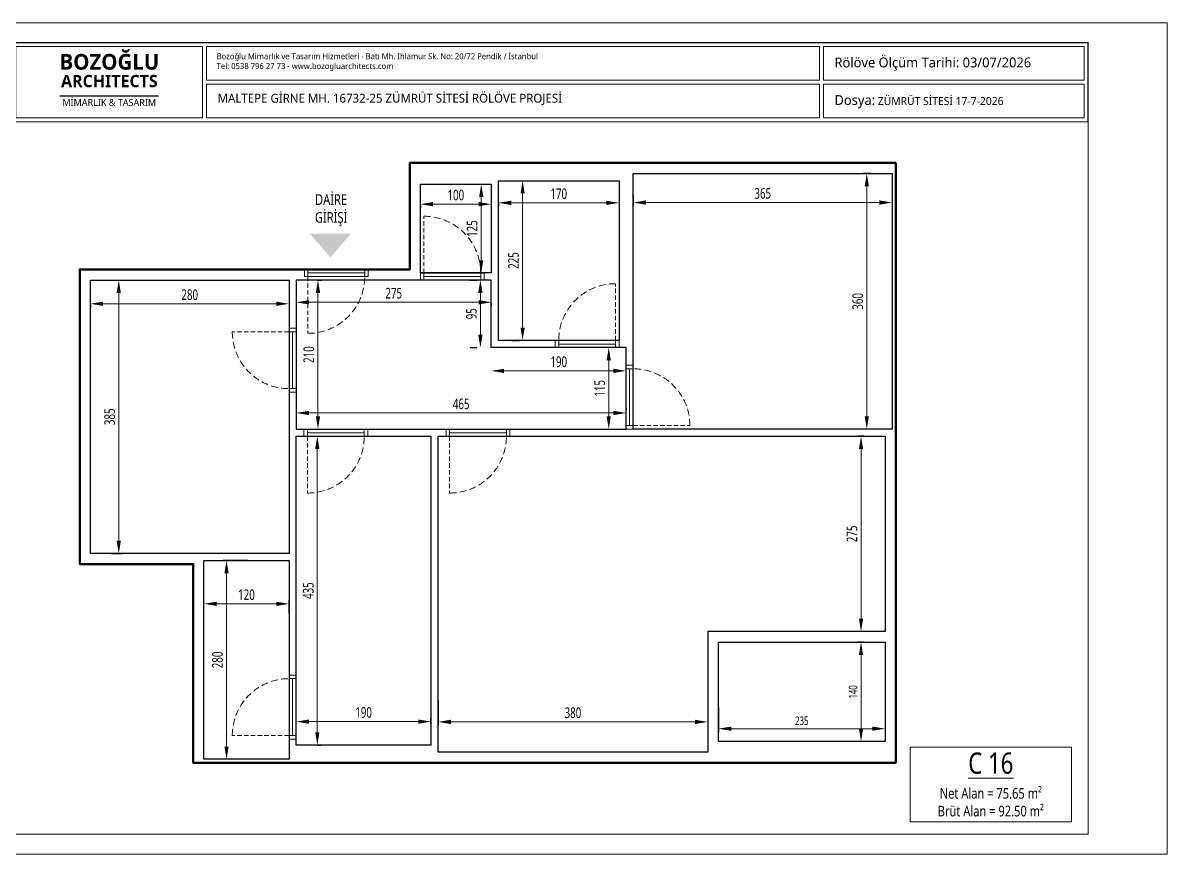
# Model space of a CAD drawing. Header units: metres. Extents: x 41905 to 73816, y -45641 to -42980.
# Drawn here: x 72204 to 73816, y -44151 to -42980 of the extents above; entities that cross this region are included whole.
import ezdxf

# ---------------------------------------------------------------- set-up
doc = ezdxf.new("R2010")
doc.units = ezdxf.units.M
doc.linetypes.add('HIDDEN2', pattern=[4.7625, 3.175, -1.5875])
for name, color, linetype, lineweight in [('A ALAN BRÜT', 5, 'Continuous', 30), ('A ANTET', 7, 'Continuous', 13), ('A BİNA KONTUR', 4, 'Continuous', 50), ('A DUVAR', 7, 'Continuous', 30), ('A KAPI', 11, 'Continuous', 13), ('A KAPI KESİK', 11, 'HIDDEN2', 13), ('A YAZI', 7, 'Continuous', 13)]:
    doc.layers.add(name, color=color, linetype=linetype, lineweight=lineweight)
for name, color, linetype, lineweight, true_color in [('A GİRİŞ OKU', 1, 'Continuous', 13, 0xff0000), ('A YAZDIRMA', 7, 'Continuous', 13, 0x848484), ('A ÖLÇÜ DIŞ', 1, 'Continuous', 13, 0xff0000)]:
    doc.layers.add(name, color=color, linetype=linetype, lineweight=lineweight, true_color=true_color)
doc.styles.add('HİB NORMAL', font='segoeui.ttf')
doc.styles.add('HİB Segoe Bold', font='segoeuib.ttf', dxfattribs={"width": 0.8})
doc.styles.add('HİB SEGOE Normal .7', font='segoeui.ttf', dxfattribs={"width": 0.7})
doc.styles.add('HİB Segoe Semilight .7', font='segoeuisl.ttf', dxfattribs={"width": 0.7})
doc.dimstyles.new('HİB New', dxfattribs={"dimtxt": 12, "dimasz": 18, "dimexe": 5, "dimexo": 30, "dimgap": 5, "dimtad": 1, "dimdec": 0, "dimzin": 0, "dimdsep": 46, "dimtxsty": 'HİB Segoe Semilight .7', "dimcen": 0.09, "dimclrd": 256, "dimclre": 256, "dimclrt": 256, "dimadec": 0, "dimazin": 0, "dimtfac": 1, "dimtdec": 4, "dimtix": 1, "dimtofl": 0, "dimtmove": 0, "dimatfit": 3, "dimfxl": 30, "dimfxlon": 1, "dimtvp": 1, "dimtolj": 1, "dimtzin": 0, "dimlwd": -1, "dimlwe": -3, "dimarcsym": 0})

# ---------------------------------------------------------------- blocks, each defined once
blk = doc.blocks.new('*D18243')
at = {"layer": 'A ÖLÇÜ DIŞ', "lineweight": -3, "ltscale": 0.5}
for p, q in [((72764.1, -43237.2), (72764.1, -43240.3)), ((72864.1, -43237.2), (72864.1, -43240.3))]:
    blk.add_line(p, q, dxfattribs=at)
at = {"layer": 'A ÖLÇÜ DIŞ', "ltscale": 0.5}
blk.add_line((72782.1, -43235.3), (72846.1, -43235.3), dxfattribs=at)
at = {"layer": 'A ÖLÇÜ DIŞ'}
for points in [[(72782.1, -43232.3), (72782.1, -43238.3), (72764.1, -43235.3)], [(72846.1, -43238.3), (72846.1, -43232.3), (72864.1, -43235.3)]]:
    blk.add_solid(points, dxfattribs=at)
at = {"layer": 'Defpoints', "color": 0}
for p in [(72764.1, -43207.2), (72864.1, -43207.2), (72864.1, -43235.3)]:
    blk.add_point(p, dxfattribs=at)
at = {"layer": 'A ÖLÇÜ DIŞ', "ltscale": 0.5, "insert": (72814.1, -43222.5), "char_height": 15, "attachment_point": 5, "style": 'HİB SEGOE Normal .7'}
blk.add_mtext('\\A1;100', dxfattribs=at)
blk = doc.blocks.new('*D18244')
at = {"layer": 'A ÖLÇÜ DIŞ', "lineweight": -3, "ltscale": 0.5}
for p, q in [((72874.1, -43232.2), (72874.1, -43238.4)), ((73044.1, -43232.2), (73044.1, -43238.4))]:
    blk.add_line(p, q, dxfattribs=at)
at = {"layer": 'A ÖLÇÜ DIŞ', "ltscale": 0.5}
blk.add_line((72892.1, -43233.4), (73026.1, -43233.4), dxfattribs=at)
at = {"layer": 'A ÖLÇÜ DIŞ'}
for points in [[(72892.1, -43230.4), (72892.1, -43236.4), (72874.1, -43233.4)], [(73026.1, -43236.4), (73026.1, -43230.4), (73044.1, -43233.4)]]:
    blk.add_solid(points, dxfattribs=at)
at = {"layer": 'Defpoints', "color": 0}
for p in [(72874.1, -43202.2), (73044.1, -43202.2), (73044.1, -43233.4)]:
    blk.add_point(p, dxfattribs=at)
at = {"layer": 'A ÖLÇÜ DIŞ', "ltscale": 0.5, "insert": (72959.1, -43220.6), "char_height": 15, "attachment_point": 5, "style": 'HİB SEGOE Normal .7'}
blk.add_mtext('\\A1;170', dxfattribs=at)
blk = doc.blocks.new('*D18245')
at = {"layer": 'A ÖLÇÜ DIŞ', "lineweight": -3, "ltscale": 0.5}
for p, q in [((73064.1, -43222.2), (73064.1, -43238)), ((73429.1, -43222.2), (73429.1, -43238))]:
    blk.add_line(p, q, dxfattribs=at)
at = {"layer": 'A ÖLÇÜ DIŞ', "ltscale": 0.5}
blk.add_line((73082.1, -43233), (73411.1, -43233), dxfattribs=at)
at = {"layer": 'A ÖLÇÜ DIŞ'}
for points in [[(73082.1, -43230), (73082.1, -43236), (73064.1, -43233)], [(73411.1, -43236), (73411.1, -43230), (73429.1, -43233)]]:
    blk.add_solid(points, dxfattribs=at)
at = {"layer": 'Defpoints', "color": 0}
for p in [(73064.1, -43192.2), (73429.1, -43192.2), (73429.1, -43233)]:
    blk.add_point(p, dxfattribs=at)
at = {"layer": 'A ÖLÇÜ DIŞ', "ltscale": 0.5, "insert": (73246.6, -43220.2), "char_height": 15, "attachment_point": 5, "style": 'HİB SEGOE Normal .7'}
blk.add_mtext('\\A1;365', dxfattribs=at)
blk = doc.blocks.new('*D18246')
at = {"layer": 'A ÖLÇÜ DIŞ', "lineweight": -3, "ltscale": 0.5}
for p, q in [((73399.1, -43192.2), (73388.2, -43192.2)), ((73399.1, -43552.2), (73388.2, -43552.2))]:
    blk.add_line(p, q, dxfattribs=at)
at = {"layer": 'A ÖLÇÜ DIŞ', "ltscale": 0.5}
blk.add_line((73393.2, -43210.2), (73393.2, -43534.2), dxfattribs=at)
at = {"layer": 'A ÖLÇÜ DIŞ'}
for points in [[(73396.2, -43210.2), (73390.2, -43210.2), (73393.2, -43192.2)], [(73390.2, -43534.2), (73396.2, -43534.2), (73393.2, -43552.2)]]:
    blk.add_solid(points, dxfattribs=at)
at = {"layer": 'Defpoints', "color": 0}
for p in [(73429.1, -43192.2), (73393.2, -43552.2), (73429.1, -43552.2)]:
    blk.add_point(p, dxfattribs=at)
at = {"layer": 'A ÖLÇÜ DIŞ', "ltscale": 0.5, "insert": (73380.5, -43372.2), "char_height": 15, "attachment_point": 5, "rotation": 90, "style": 'HİB SEGOE Normal .7'}
blk.add_mtext('\\A1;360', dxfattribs=at)
blk = doc.blocks.new('*D18247')
at = {"layer": 'A ÖLÇÜ DIŞ', "lineweight": -3, "ltscale": 0.5}
for p, q in [((73389.1, -43562.2), (73380.1, -43562.2)), ((73389.1, -43837.2), (73380.1, -43837.2))]:
    blk.add_line(p, q, dxfattribs=at)
at = {"layer": 'A ÖLÇÜ DIŞ', "ltscale": 0.5}
blk.add_line((73385.1, -43580.2), (73385.1, -43819.2), dxfattribs=at)
at = {"layer": 'A ÖLÇÜ DIŞ'}
for points in [[(73388.1, -43580.2), (73382.1, -43580.2), (73385.1, -43562.2)], [(73382.1, -43819.2), (73388.1, -43819.2), (73385.1, -43837.2)]]:
    blk.add_solid(points, dxfattribs=at)
at = {"layer": 'Defpoints', "color": 0}
for p in [(73419.1, -43562.2), (73385.1, -43837.2), (73419.1, -43837.2)]:
    blk.add_point(p, dxfattribs=at)
at = {"layer": 'A ÖLÇÜ DIŞ', "ltscale": 0.5, "insert": (73372.4, -43699.7), "char_height": 15, "attachment_point": 5, "rotation": 90, "style": 'HİB SEGOE Normal .7'}
blk.add_mtext('\\A1;275', dxfattribs=at)
blk = doc.blocks.new('*D18248')
at = {"layer": 'A ÖLÇÜ DIŞ', "lineweight": -3, "ltscale": 0.5}
for p, q in [((73024.1, -43437.2), (73024.6, -43437.2)), ((73024.1, -43552.2), (73024.6, -43552.2))]:
    blk.add_line(p, q, dxfattribs=at)
at = {"layer": 'A ÖLÇÜ DIŞ', "ltscale": 0.5}
blk.add_line((73029.6, -43455.2), (73029.6, -43534.2), dxfattribs=at)
at = {"layer": 'A ÖLÇÜ DIŞ'}
for points in [[(73032.6, -43455.2), (73026.6, -43455.2), (73029.6, -43437.2)], [(73026.6, -43534.2), (73032.6, -43534.2), (73029.6, -43552.2)]]:
    blk.add_solid(points, dxfattribs=at)
at = {"layer": 'Defpoints', "color": 0}
for p in [(73054.1, -43437.2), (73029.6, -43552.2), (73054.1, -43552.2)]:
    blk.add_point(p, dxfattribs=at)
at = {"layer": 'A ÖLÇÜ DIŞ', "ltscale": 0.5, "insert": (73016.8, -43494.7), "char_height": 15, "attachment_point": 5, "rotation": 90, "style": 'HİB SEGOE Normal .7'}
blk.add_mtext('\\A1;115', dxfattribs=at)
blk = doc.blocks.new('*D18249')
at = {"layer": 'A ÖLÇÜ DIŞ', "ltscale": 0.5}
blk.add_line((72882.1, -43470.1), (73036.1, -43470.1), dxfattribs=at)
at = {"layer": 'A ÖLÇÜ DIŞ', "lineweight": -3, "ltscale": 0.5}
for p, q in [((72864.1, -43475.4), (72864.1, -43475.1)), ((73054.1, -43475.4), (73054.1, -43475.1))]:
    blk.add_line(p, q, dxfattribs=at)
at = {"layer": 'A ÖLÇÜ DIŞ'}
for points in [[(72882.1, -43467.1), (72882.1, -43473.1), (72864.1, -43470.1)], [(73036.1, -43473.1), (73036.1, -43467.1), (73054.1, -43470.1)]]:
    blk.add_solid(points, dxfattribs=at)
at = {"layer": 'Defpoints', "color": 0}
for p in [(72864.1, -43445.4), (73054.1, -43445.4), (73054.1, -43470.1)]:
    blk.add_point(p, dxfattribs=at)
at = {"layer": 'A ÖLÇÜ DIŞ', "ltscale": 0.5, "insert": (72959.1, -43457.3), "char_height": 15, "attachment_point": 5, "style": 'HİB SEGOE Normal .7'}
blk.add_mtext('\\A1;190', dxfattribs=at)
blk = doc.blocks.new('*D18250')
at = {"layer": 'A ÖLÇÜ DIŞ', "lineweight": -3, "ltscale": 0.5}
for p, q in [((72892.9, -43202.2), (72903.2, -43202.2)), ((72892.9, -43427.2), (72903.2, -43427.2))]:
    blk.add_line(p, q, dxfattribs=at)
at = {"layer": 'A ÖLÇÜ DIŞ', "ltscale": 0.5}
blk.add_line((72908.2, -43409.2), (72908.2, -43220.2), dxfattribs=at)
at = {"layer": 'A ÖLÇÜ DIŞ'}
for points in [[(72911.2, -43220.2), (72905.2, -43220.2), (72908.2, -43202.2)], [(72905.2, -43409.2), (72911.2, -43409.2), (72908.2, -43427.2)]]:
    blk.add_solid(points, dxfattribs=at)
at = {"layer": 'Defpoints', "color": 0}
for p in [(72908.2, -43202.2), (72922.9, -43202.2), (72922.9, -43427.2)]:
    blk.add_point(p, dxfattribs=at)
at = {"layer": 'A ÖLÇÜ DIŞ', "ltscale": 0.5, "insert": (72895.4, -43314.7), "char_height": 15, "attachment_point": 5, "rotation": 90, "style": 'HİB SEGOE Normal .7'}
blk.add_mtext('\\A1;225', dxfattribs=at)
blk = doc.blocks.new('*D18251')
at = {"layer": 'A ÖLÇÜ DIŞ', "lineweight": -3, "ltscale": 0.5}
for p, q in [((72834.1, -43207.2), (72844.9, -43207.2)), ((72834.1, -43332.2), (72844.9, -43332.2))]:
    blk.add_line(p, q, dxfattribs=at)
at = {"layer": 'A ÖLÇÜ DIŞ', "ltscale": 0.5}
blk.add_line((72849.9, -43314.2), (72849.9, -43225.2), dxfattribs=at)
at = {"layer": 'A ÖLÇÜ DIŞ'}
for points in [[(72852.9, -43225.2), (72846.9, -43225.2), (72849.9, -43207.2)], [(72846.9, -43314.2), (72852.9, -43314.2), (72849.9, -43332.2)]]:
    blk.add_solid(points, dxfattribs=at)
at = {"layer": 'Defpoints', "color": 0}
for p in [(72849.9, -43207.2), (72864.1, -43207.2), (72864.1, -43332.2)]:
    blk.add_point(p, dxfattribs=at)
at = {"layer": 'A ÖLÇÜ DIŞ', "ltscale": 0.5, "insert": (72837.1, -43269.7), "char_height": 15, "attachment_point": 5, "rotation": 90, "style": 'HİB SEGOE Normal .7'}
blk.add_mtext('\\A1;125', dxfattribs=at)
blk = doc.blocks.new('*D18252')
at = {"layer": 'A ÖLÇÜ DIŞ', "lineweight": -3, "ltscale": 0.5}
for p, q in [((72834.1, -43342.2), (72843.7, -43342.2)), ((72834.1, -43437.2), (72843.7, -43437.2))]:
    blk.add_line(p, q, dxfattribs=at)
at = {"layer": 'A ÖLÇÜ DIŞ', "ltscale": 0.5}
blk.add_line((72848.7, -43360.2), (72848.7, -43419.2), dxfattribs=at)
at = {"layer": 'A ÖLÇÜ DIŞ'}
for points in [[(72851.7, -43360.2), (72845.7, -43360.2), (72848.7, -43342.2)], [(72845.7, -43419.2), (72851.7, -43419.2), (72848.7, -43437.2)]]:
    blk.add_solid(points, dxfattribs=at)
at = {"layer": 'Defpoints', "color": 0}
for p in [(72864.1, -43342.2), (72848.7, -43437.2), (72864.1, -43437.2)]:
    blk.add_point(p, dxfattribs=at)
at = {"layer": 'A ÖLÇÜ DIŞ', "ltscale": 0.5, "insert": (72836, -43389.7), "char_height": 15, "attachment_point": 5, "rotation": 90, "style": 'HİB SEGOE Normal .7'}
blk.add_mtext('\\A1;95', dxfattribs=at)
blk = doc.blocks.new('*D18253')
at = {"layer": 'A ÖLÇÜ DIŞ', "ltscale": 0.5}
blk.add_line((72846.1, -43373.5), (72607.1, -43373.5), dxfattribs=at)
at = {"layer": 'A ÖLÇÜ DIŞ', "lineweight": -3, "ltscale": 0.5}
for p, q in [((72589.1, -43375.4), (72589.1, -43378.5)), ((72864.1, -43375.4), (72864.1, -43378.5))]:
    blk.add_line(p, q, dxfattribs=at)
at = {"layer": 'A ÖLÇÜ DIŞ'}
for points in [[(72607.1, -43370.5), (72607.1, -43376.5), (72589.1, -43373.5)], [(72846.1, -43376.5), (72846.1, -43370.5), (72864.1, -43373.5)]]:
    blk.add_solid(points, dxfattribs=at)
at = {"layer": 'Defpoints', "color": 0}
for p in [(72589.1, -43345.4), (72864.1, -43345.4), (72589.1, -43373.5)]:
    blk.add_point(p, dxfattribs=at)
at = {"layer": 'A ÖLÇÜ DIŞ', "ltscale": 0.5, "insert": (72726.6, -43360.8), "char_height": 15, "attachment_point": 5, "style": 'HİB SEGOE Normal .7'}
blk.add_mtext('\\A1;275', dxfattribs=at)
blk = doc.blocks.new('*D18254')
at = {"layer": 'A ÖLÇÜ DIŞ', "lineweight": -3, "ltscale": 0.5}
for p, q in [((72619.1, -43342.2), (72624.8, -43342.2)), ((72619.1, -43552.2), (72624.8, -43552.2))]:
    blk.add_line(p, q, dxfattribs=at)
at = {"layer": 'A ÖLÇÜ DIŞ', "ltscale": 0.5}
blk.add_line((72619.8, -43360.2), (72619.8, -43534.2), dxfattribs=at)
at = {"layer": 'A ÖLÇÜ DIŞ'}
for points in [[(72622.8, -43360.2), (72616.8, -43360.2), (72619.8, -43342.2)], [(72616.8, -43534.2), (72622.8, -43534.2), (72619.8, -43552.2)]]:
    blk.add_solid(points, dxfattribs=at)
at = {"layer": 'Defpoints', "color": 0}
for p in [(72589.1, -43342.2), (72589.1, -43552.2), (72619.8, -43552.2)]:
    blk.add_point(p, dxfattribs=at)
at = {"layer": 'A ÖLÇÜ DIŞ', "ltscale": 0.5, "insert": (72607, -43447.2), "char_height": 15, "attachment_point": 5, "rotation": 90, "style": 'HİB SEGOE Normal .7'}
blk.add_mtext('\\A1;210', dxfattribs=at)
blk = doc.blocks.new('*D18255')
at = {"layer": 'A ÖLÇÜ DIŞ', "lineweight": -3, "ltscale": 0.5}
for p, q in [((72589.1, -43522.2), (72589.1, -43524.4)), ((73054.1, -43522.2), (73054.1, -43524.4))]:
    blk.add_line(p, q, dxfattribs=at)
at = {"layer": 'A ÖLÇÜ DIŞ', "ltscale": 0.5}
blk.add_line((72607.1, -43529.4), (73036.1, -43529.4), dxfattribs=at)
at = {"layer": 'A ÖLÇÜ DIŞ'}
for points in [[(72607.1, -43526.4), (72607.1, -43532.4), (72589.1, -43529.4)], [(73036.1, -43532.4), (73036.1, -43526.4), (73054.1, -43529.4)]]:
    blk.add_solid(points, dxfattribs=at)
at = {"layer": 'Defpoints', "color": 0}
for p in [(73054.1, -43529.4), (72589.1, -43552.2), (73054.1, -43552.2)]:
    blk.add_point(p, dxfattribs=at)
at = {"layer": 'A ÖLÇÜ DIŞ', "ltscale": 0.5, "insert": (72821.6, -43516.7), "char_height": 15, "attachment_point": 5, "style": 'HİB SEGOE Normal .7'}
blk.add_mtext('\\A1;465', dxfattribs=at)
blk = doc.blocks.new('*D18256')
at = {"layer": 'A ÖLÇÜ DIŞ', "lineweight": -3, "ltscale": 0.5}
for p, q in [((72789.1, -43934.5), (72789.1, -43969.5)), ((73169.1, -43934.5), (73169.1, -43969.5))]:
    blk.add_line(p, q, dxfattribs=at)
at = {"layer": 'A ÖLÇÜ DIŞ', "ltscale": 0.5}
blk.add_line((72807.1, -43964.5), (73151.1, -43964.5), dxfattribs=at)
at = {"layer": 'A ÖLÇÜ DIŞ'}
for points in [[(72807.1, -43961.5), (72807.1, -43967.5), (72789.1, -43964.5)], [(73151.1, -43967.5), (73151.1, -43961.5), (73169.1, -43964.5)]]:
    blk.add_solid(points, dxfattribs=at)
at = {"layer": 'Defpoints', "color": 0}
for p in [(72789.1, -43552.6), (73169.1, -43827.6), (73169.1, -43964.5)]:
    blk.add_point(p, dxfattribs=at)
at = {"layer": 'A ÖLÇÜ DIŞ', "ltscale": 0.5, "insert": (72979.1, -43951.7), "char_height": 15, "attachment_point": 5, "style": 'HİB SEGOE Normal .7'}
blk.add_mtext('\\A1;380', dxfattribs=at)
blk = doc.blocks.new('*D18257')
at = {"layer": 'A ÖLÇÜ DIŞ', "lineweight": -3, "ltscale": 0.5}
for p, q in [((72589.1, -43967.2), (72589.1, -43959.1)), ((72779.1, -43967.2), (72779.1, -43959.1))]:
    blk.add_line(p, q, dxfattribs=at)
at = {"layer": 'A ÖLÇÜ DIŞ', "ltscale": 0.5}
blk.add_line((72607.1, -43964.1), (72761.1, -43964.1), dxfattribs=at)
at = {"layer": 'A ÖLÇÜ DIŞ'}
for points in [[(72607.1, -43961.1), (72607.1, -43967.1), (72589.1, -43964.1)], [(72761.1, -43967.1), (72761.1, -43961.1), (72779.1, -43964.1)]]:
    blk.add_solid(points, dxfattribs=at)
at = {"layer": 'Defpoints', "color": 0}
for p in [(72779.1, -43964.1), (72589.1, -43997.2), (72779.1, -43997.2)]:
    blk.add_point(p, dxfattribs=at)
at = {"layer": 'A ÖLÇÜ DIŞ', "ltscale": 0.5, "insert": (72684.1, -43951.3), "char_height": 15, "attachment_point": 5, "style": 'HİB SEGOE Normal .7'}
blk.add_mtext('\\A1;190', dxfattribs=at)
blk = doc.blocks.new('*D18258')
at = {"layer": 'A ÖLÇÜ DIŞ', "lineweight": -3, "ltscale": 0.5}
for p, q in [((72459.1, -43811.3), (72459.1, -43793.2)), ((72579.1, -43811.3), (72579.1, -43793.2))]:
    blk.add_line(p, q, dxfattribs=at)
at = {"layer": 'A ÖLÇÜ DIŞ', "ltscale": 0.5}
blk.add_line((72561.1, -43798.2), (72477.1, -43798.2), dxfattribs=at)
at = {"layer": 'A ÖLÇÜ DIŞ'}
for points in [[(72477.1, -43795.2), (72477.1, -43801.2), (72459.1, -43798.2)], [(72561.1, -43801.2), (72561.1, -43795.2), (72579.1, -43798.2)]]:
    blk.add_solid(points, dxfattribs=at)
at = {"layer": 'Defpoints', "color": 0}
for p in [(72459.1, -43798.2), (72459.1, -43841.3), (72579.1, -43841.3)]:
    blk.add_point(p, dxfattribs=at)
at = {"layer": 'A ÖLÇÜ DIŞ', "ltscale": 0.5, "insert": (72519.1, -43785.4), "char_height": 15, "attachment_point": 5, "style": 'HİB SEGOE Normal .7'}
blk.add_mtext('\\A1;120', dxfattribs=at)
blk = doc.blocks.new('*D18259')
at = {"layer": 'A ÖLÇÜ DIŞ', "lineweight": -3, "ltscale": 0.5}
for p, q in [((72521, -43737.2), (72486, -43737.2)), ((72521, -44017.2), (72486, -44017.2))]:
    blk.add_line(p, q, dxfattribs=at)
at = {"layer": 'A ÖLÇÜ DIŞ', "ltscale": 0.5}
blk.add_line((72491, -43999.2), (72491, -43755.2), dxfattribs=at)
at = {"layer": 'A ÖLÇÜ DIŞ'}
for points in [[(72494, -43755.2), (72488, -43755.2), (72491, -43737.2)], [(72488, -43999.2), (72494, -43999.2), (72491, -44017.2)]]:
    blk.add_solid(points, dxfattribs=at)
at = {"layer": 'Defpoints', "color": 0}
for p in [(72491, -43737.2), (72586.3, -43737.2), (72586.3, -44017.2)]:
    blk.add_point(p, dxfattribs=at)
at = {"layer": 'A ÖLÇÜ DIŞ', "ltscale": 0.5, "insert": (72478.3, -43877.2), "char_height": 15, "attachment_point": 5, "rotation": 90, "style": 'HİB SEGOE Normal .7'}
blk.add_mtext('\\A1;280', dxfattribs=at)
blk = doc.blocks.new('*D18260')
at = {"layer": 'A ÖLÇÜ DIŞ', "lineweight": -3, "ltscale": 0.5}
for p, q in [((72619.1, -43562.2), (72623.9, -43562.2)), ((72619.1, -43997.2), (72623.9, -43997.2))]:
    blk.add_line(p, q, dxfattribs=at)
at = {"layer": 'A ÖLÇÜ DIŞ', "ltscale": 0.5}
blk.add_line((72618.9, -43580.2), (72618.9, -43979.2), dxfattribs=at)
at = {"layer": 'A ÖLÇÜ DIŞ'}
for points in [[(72621.9, -43580.2), (72615.9, -43580.2), (72618.9, -43562.2)], [(72615.9, -43979.2), (72621.9, -43979.2), (72618.9, -43997.2)]]:
    blk.add_solid(points, dxfattribs=at)
at = {"layer": 'Defpoints', "color": 0}
for p in [(72589.1, -43562.2), (72589.1, -43997.2), (72618.9, -43997.2)]:
    blk.add_point(p, dxfattribs=at)
at = {"layer": 'A ÖLÇÜ DIŞ', "ltscale": 0.5, "insert": (72606.2, -43779.7), "char_height": 15, "attachment_point": 5, "rotation": 90, "style": 'HİB SEGOE Normal .7'}
blk.add_mtext('\\A1;435', dxfattribs=at)
blk = doc.blocks.new('*D18261')
at = {"layer": 'A ÖLÇÜ DIŞ', "lineweight": -3, "ltscale": 0.5}
for p, q in [((72329.1, -43342.2), (72344.1, -43342.2)), ((72329.1, -43727.2), (72344.1, -43727.2))]:
    blk.add_line(p, q, dxfattribs=at)
at = {"layer": 'A ÖLÇÜ DIŞ', "ltscale": 0.5}
blk.add_line((72339.1, -43360.2), (72339.1, -43709.2), dxfattribs=at)
at = {"layer": 'A ÖLÇÜ DIŞ'}
for points in [[(72342.1, -43360.2), (72336.1, -43360.2), (72339.1, -43342.2)], [(72336.1, -43709.2), (72342.1, -43709.2), (72339.1, -43727.2)]]:
    blk.add_solid(points, dxfattribs=at)
at = {"layer": 'Defpoints', "color": 0}
for p in [(72299.1, -43342.2), (72299.1, -43727.2), (72339.1, -43727.2)]:
    blk.add_point(p, dxfattribs=at)
at = {"layer": 'A ÖLÇÜ DIŞ', "ltscale": 0.5, "insert": (72326.3, -43534.7), "char_height": 15, "attachment_point": 5, "rotation": 90, "style": 'HİB SEGOE Normal .7'}
blk.add_mtext('\\A1;385', dxfattribs=at)
blk = doc.blocks.new('*D18262')
at = {"layer": 'A ÖLÇÜ DIŞ', "lineweight": -3, "ltscale": 0.5}
for p, q in [((72299.1, -43377.3), (72299.1, -43380.6)), ((72579.1, -43377.3), (72579.1, -43380.6))]:
    blk.add_line(p, q, dxfattribs=at)
at = {"layer": 'A ÖLÇÜ DIŞ', "ltscale": 0.5}
blk.add_line((72317.1, -43375.6), (72561.1, -43375.6), dxfattribs=at)
at = {"layer": 'A ÖLÇÜ DIŞ'}
for points in [[(72317.1, -43372.6), (72317.1, -43378.6), (72299.1, -43375.6)], [(72561.1, -43378.6), (72561.1, -43372.6), (72579.1, -43375.6)]]:
    blk.add_solid(points, dxfattribs=at)
at = {"layer": 'Defpoints', "color": 0}
for p in [(72299.1, -43347.3), (72579.1, -43347.3), (72579.1, -43375.6)]:
    blk.add_point(p, dxfattribs=at)
at = {"layer": 'A ÖLÇÜ DIŞ', "ltscale": 0.5, "insert": (72439.1, -43362.9), "char_height": 15, "attachment_point": 5, "style": 'HİB SEGOE Normal .7'}
blk.add_mtext('\\A1;280', dxfattribs=at)
blk = doc.blocks.new('KAPI 90X10')
at = {"layer": 'A KAPI', "color": 0}
for points in [[(5, 10), (0, 10), (0, 0), (5, 0)], [(85, 5), (85, 10), (5, 10), (5, 5)], [(90, 10), (85, 10), (85, 0), (90, 0)]]:
    blk.add_lwpolyline(points, close=True, dxfattribs=at)
at = {"layer": 'A KAPI KESİK', "color": 0, "ltscale": 2}
blk.add_line((85, 10), (85, 90), dxfattribs=at)
at = {"layer": 'A KAPI KESİK', "color": 0, "ltscale": 3}
blk.add_arc((85, 10), 80, 90, 180, dxfattribs=at)
at = {"layer": 'A YAZI', "color": 0, "style": 'HİB Segoe Semilight .7', "width": 0.7}
blk.add_attdef('KAPI_NO', (76.6, 23.8), '', height=12, rotation=90, dxfattribs=at)
blk = doc.blocks.new('safsafsaf')
at = {"layer": 'A ANTET', "linetype": 'ByBlock', "ltscale": 100}
blk.add_line((49168, -37858.9), (52997.3, -37858.9), dxfattribs=at)
at = {"layer": 'A ANTET', "linetype": 'ByBlock', "ltscale": 100, "const_width": 4.22}
blk.add_lwpolyline([(49168, -37858.9), (52997.3, -37858.9), (52997.3, -38140.5), (49168, -38140.5)], close=True, dxfattribs=at)
at = {"layer": 'A ANTET', "linetype": 'ByBlock', "ltscale": 100}
for points in [[(52997.3, -40674.5), (49168, -40674.5), (49168, -37858.9), (52997.3, -37858.9)], [(49182.1, -37873), (49846.6, -37873), (49846.6, -38126.4), (49182.1, -38126.4)], [(49860.6, -37873), (52042.3, -37873), (52042.3, -37992.7), (49860.6, -37992.7)], [(52056.4, -37992.7), (52983.2, -37992.7), (52983.2, -37873), (52056.4, -37873)], [(49860.6, -38006.7), (52042.3, -38006.7), (52042.3, -38126.4), (49860.6, -38126.4)], [(52056.4, -38126.4), (52983.2, -38126.4), (52983.2, -38006.7), (52056.4, -38006.7)]]:
    blk.add_lwpolyline(points, close=True, dxfattribs=at)
blk.add_lwpolyline([(49337.9, -38048.6, 3.72, 3.72, 0), (49690.6, -38048.6, 0, 0, 0)], format="xyseb", dxfattribs=at)
at = {"layer": 'A YAZDIRMA', "linetype": 'ByBlock', "ltscale": 100}
blk.add_lwpolyline([(53278.8, -40744.9), (53278.8, -37788.5), (49097.6, -37788.5), (49097.6, -40744.9)], close=True, dxfattribs=at)
at = {"layer": 'A ANTET', "linetype": 'ByBlock', "ltscale": 100, "attachment_point": 1, "line_spacing_factor": 0.8, "style": 'HİB NORMAL'}
for s, insert, char_height, width in [('\\pxqc;{\\fSegoe UI Semibold|b0|i0|c162|p34;BOZOĞLU\\P\\pxqc;\\H0.7833x;ARCHITECTS\\P\\pxqc;\\H1.0213x;}', (49326, -37899.2), 55.749, 377.662), ('\\pxi-3,l4.25,qc,t4.25;MİMARLIK & TASARIM', (49291.1, -38059.2), 24.623, 415.716)]:
    blk.add_mtext(s, dxfattribs=dict(at, insert=insert, char_height=char_height, width=width))
at = {"layer": 'A ANTET', "linetype": 'ByBlock', "ltscale": 100, "attachment_point": 1, "style": 'HİB NORMAL'}
for s, insert, char_height, width in [('\\A1;\\pxql;Bozoğlu Mimarlık ve Tasarım Hizmetleri - Batı Mh. Ihlamur Sk. No: 20/72 Pendik / İstanbul\\PTel: 0538 796 27 73 - www.bozogluarchitects.com', (49896.5, -37896.8), 20.906, 1289.576), ('\\pxql;MALTEPE GİRNE MH. 16732-25 ZÜMRÜT SİTESİ RÖLÖVE PROJESİ', (49900, -38040.7), 31.359, 1361.276)]:
    blk.add_mtext(s, dxfattribs=dict(at, insert=insert, char_height=char_height, width=width))
at = {"layer": 'A ANTET', "color": 0, "linetype": 'ByBlock', "ltscale": 100, "char_height": 35.195, "width": 810.705, "attachment_point": 7, "style": 'HİB NORMAL'}
for s, insert in [('\\pxql;Rölöve Ölçüm Tarihi: 03/07/2026', (52095.2, -37958.7)), ('\\pxql;Dosya:{\\H0.8019x; ZÜMRÜT SİTESİ 17-7-2026}', (52095.2, -38092.4))]:
    blk.add_mtext(s, dxfattribs=dict(at, insert=insert))
blk = doc.blocks.new('*D18332')
at = {"layer": 'A ÖLÇÜ DIŞ', "lineweight": -3, "ltscale": 0.5}
for p, q in [((73389.1, -43852.2), (73380.1, -43852.2)), ((73389.1, -43992.2), (73380.1, -43992.2))]:
    blk.add_line(p, q, dxfattribs=at)
at = {"layer": 'A ÖLÇÜ DIŞ', "ltscale": 0.5}
blk.add_line((73385.1, -43870.2), (73385.1, -43974.2), dxfattribs=at)
at = {"layer": 'A ÖLÇÜ DIŞ'}
for points in [[(73388.1, -43870.2), (73382.1, -43870.2), (73385.1, -43852.2)], [(73382.1, -43974.2), (73388.1, -43974.2), (73385.1, -43992.2)]]:
    blk.add_solid(points, dxfattribs=at)
at = {"layer": 'Defpoints', "color": 0}
for p in [(73419.1, -43852.2), (73385.1, -43992.2), (73419.1, -43992.2)]:
    blk.add_point(p, dxfattribs=at)
at = {"layer": 'A ÖLÇÜ DIŞ', "ltscale": 0.5, "insert": (73373.9, -43922.2), "char_height": 12, "attachment_point": 5, "rotation": 90, "style": 'HİB Segoe Semilight .7'}
blk.add_mtext('\\A1;140', dxfattribs=at)
blk = doc.blocks.new('*D18333')
at = {"layer": 'A ÖLÇÜ DIŞ', "lineweight": -3, "ltscale": 0.5}
for p, q in [((73184.1, -43944.1), (73184.1, -43979.1)), ((73419.1, -43944.1), (73419.1, -43979.1))]:
    blk.add_line(p, q, dxfattribs=at)
at = {"layer": 'A ÖLÇÜ DIŞ', "ltscale": 0.5}
blk.add_line((73401.1, -43974.1), (73202.1, -43974.1), dxfattribs=at)
at = {"layer": 'A ÖLÇÜ DIŞ'}
for points in [[(73202.1, -43971.1), (73202.1, -43977.1), (73184.1, -43974.1)], [(73401.1, -43977.1), (73401.1, -43971.1), (73419.1, -43974.1)]]:
    blk.add_solid(points, dxfattribs=at)
at = {"layer": 'Defpoints', "color": 0}
for p in [(73184.1, -43852.2), (73419.1, -43852.2), (73184.1, -43974.1)]:
    blk.add_point(p, dxfattribs=at)
at = {"layer": 'A ÖLÇÜ DIŞ', "ltscale": 0.5, "insert": (73301.6, -43962.9), "char_height": 12, "attachment_point": 5, "style": 'HİB Segoe Semilight .7'}
blk.add_mtext('\\A1;235', dxfattribs=at)

msp = doc.modelspace()

# ---------------------------------------------------------------- hatches: boundary and pattern name
at = {"layer": 'A GİRİŞ OKU', "ltscale": 100, "transparency": 33554687}
h = msp.add_hatch(color=256, dxfattribs=at)
h.dxf.hatch_style = 1
h.paths.add_polyline_path([(72608.5, -43276.9), (72666.3, -43276.9), (72637.4, -43310.2)])

# ---------------------------------------------------------------- linework, layer by layer
at = {"layer": 'A ALAN BRÜT', "ltscale": 0.5}
msp.add_lwpolyline([(73434.1, -44022.2), (72444.1, -44022.2), (72444.1, -43742.2), (72284.1, -43742.2), (72284.1, -43327.2), (72749.1, -43327.2), (72749.1, -43177.2), (73434.1, -43177.2)], close=True, dxfattribs=at)
at = {"layer": 'A BİNA KONTUR', "ltscale": 0.5}
msp.add_lwpolyline([(73434.1, -44022.2), (72444.1, -44022.2), (72444.1, -43742.2), (72284.1, -43742.2), (72284.1, -43327.2), (72749.1, -43327.2), (72749.1, -43177.2), (73434.1, -43177.2)], close=True, dxfattribs=at)
at = {"layer": 'A DUVAR', "ltscale": 0.5}
for points in [[(73429.1, -43192.2), (73429.1, -43552.2), (73064.1, -43552.2), (73064.1, -43192.2)], [(72864.1, -43207.2), (72864.1, -43332.2), (72764.1, -43332.2), (72764.1, -43207.2)], [(73044.1, -43202.2), (73044.1, -43427.2), (72874.1, -43427.2), (72874.1, -43202.2)], [(72579.1, -43342.2), (72579.1, -43727.2), (72299.1, -43727.2), (72299.1, -43342.2)], [(72589.1, -43342.2), (72589.1, -43552.2), (73054.1, -43552.2), (73054.1, -43437.2), (72864.1, -43437.2), (72864.1, -43342.2)], [(72779.1, -43562.2), (72779.1, -43997.2), (72589.1, -43997.2), (72589.1, -43562.2)], [(73419.1, -43837.2), (73169.1, -43837.2), (73169.1, -44007.2), (72789.1, -44007.2), (72789.1, -43562.2), (73419.1, -43562.2)], [(72579.1, -43737.2), (72579.1, -44017.2), (72459.1, -44017.2), (72459.1, -43737.2)], [(73184.1, -43992.2), (73184.1, -43852.2), (73419.1, -43852.2), (73419.1, -43992.2)]]:
    msp.add_lwpolyline(points, close=True, dxfattribs=at)

# ---------------------------------------------------------------- block references
at = {"layer": 'A ANTET', "ltscale": 0.5, "xscale": 0.396, "yscale": 0.396, "zscale": 0.396}
msp.add_blockref('safsafsaf', (52718, -28015.7), dxfattribs=at)
at = {"layer": 'A KAPI', "ltscale": 100, "xscale": -1}
msp.add_blockref('KAPI 90X10', (72854.1, -43342.3), dxfattribs=at)
at = {"layer": 'A KAPI', "ltscale": 100}
for p, rotation in [((72690.7, -43327.2), 179.9999999999999), ((72589.1, -43500.1), 89.99999999999997), ((73054, -43462.2), 270), ((72690.1, -43552.2), 180), ((72890.4, -43552.2), 180)]:
    msp.add_blockref('KAPI 90X10', p, dxfattribs=dict(at, rotation=rotation))
msp.add_blockref('KAPI 90X10', (72954.1, -43437.3), dxfattribs=at)
at = {"layer": 'A KAPI', "ltscale": 100, "xscale": -1, "rotation": 89.99999999999993}
msp.add_blockref('KAPI 90X10', (72589.1, -43898.6), dxfattribs=at)

# ---------------------------------------------------------------- texts
at = {"layer": 'A YAZI', "ltscale": 100, "insert": (72638.3, -43266.4), "char_height": 15, "width": 136.235, "attachment_point": 8, "style": 'HİB Segoe Bold'}
msp.add_mtext('DAİRE\\PGİRİŞİ', dxfattribs=at)
at = {"layer": 'A YAZI', "ltscale": 100, "insert": (73461.6, -44097.9), "char_height": 15, "width": 212.748, "attachment_point": 7, "style": 'HİB Segoe Bold', "bg_fill": 16}
msp.add_mtext('\\pxqc;{\\H2x;\\LC 16\\P\\pxql;}Net Alan^I= 75.65 m²\\PBrüt Alan^I= 92.50 m²', dxfattribs=at)

# ---------------------------------------------------------------- dimensions: what is measured, and where the dimension line sits
at = {"layer": 'A ÖLÇÜ DIŞ', "ltscale": 0.5}
for base, p1, p2, picture, middle in [((73429.1, -43233), (73064.1, -43192.2), (73429.1, -43192.2), '*D18245', (73246.6, -43220.2)), ((72864.1, -43235.3), (72764.1, -43207.2), (72864.1, -43207.2), '*D18243', (72814.1, -43222.5)), ((73044.1, -43233.4), (72874.1, -43202.2), (73044.1, -43202.2), '*D18244', (72959.1, -43220.6)), ((72579.1, -43375.6), (72299.1, -43347.3), (72579.1, -43347.3), '*D18262', (72439.1, -43362.9)), ((72589.1, -43373.5), (72864.1, -43345.4), (72589.1, -43345.4), '*D18253', (72726.6, -43360.8)), ((73054.1, -43470.1), (72864.1, -43445.4), (73054.1, -43445.4), '*D18249', (72959.1, -43457.3)), ((73054.1, -43529.4), (72589.1, -43552.2), (73054.1, -43552.2), '*D18255', (72821.6, -43516.7)), ((73169.1, -43964.5), (72789.1, -43552.6), (73169.1, -43827.6), '*D18256', (72979.1, -43951.7)), ((72459.1, -43798.2), (72579.1, -43841.3), (72459.1, -43841.3), '*D18258', (72519.1, -43785.4)), ((72779.1, -43964.1), (72589.1, -43997.2), (72779.1, -43997.2), '*D18257', (72684.1, -43951.3))]:
    dim = msp.add_linear_dim(base=base, p1=p1, p2=p2, dimstyle='HİB New', override={"dimtxt": 15, "dimtxsty": 'HİB SEGOE Normal .7'}, dxfattribs=at)
    dim.commit()
    dim.dimension.update_dxf_attribs({"geometry": picture, "text_midpoint": middle})
for base, p1, p2, picture, middle in [((73393.2, -43552.2), (73429.1, -43192.2), (73429.1, -43552.2), '*D18246', (73380.5, -43372.2)), ((72849.9, -43207.2), (72864.1, -43332.2), (72864.1, -43207.2), '*D18251', (72837.1, -43269.7)), ((72908.2, -43202.2), (72922.9, -43427.2), (72922.9, -43202.2), '*D18250', (72895.4, -43314.7)), ((72339.1, -43727.2), (72299.1, -43342.2), (72299.1, -43727.2), '*D18261', (72326.3, -43534.7)), ((72619.8, -43552.2), (72589.1, -43342.2), (72589.1, -43552.2), '*D18254', (72607, -43447.2)), ((72848.7, -43437.2), (72864.1, -43342.2), (72864.1, -43437.2), '*D18252', (72836, -43389.7)), ((73029.6, -43552.2), (73054.1, -43437.2), (73054.1, -43552.2), '*D18248', (73016.8, -43494.7)), ((72618.9, -43997.2), (72589.1, -43562.2), (72589.1, -43997.2), '*D18260', (72606.2, -43779.7)), ((73385.1, -43837.2), (73419.1, -43562.2), (73419.1, -43837.2), '*D18247', (73372.4, -43699.7)), ((72491, -43737.2), (72586.3, -44017.2), (72586.3, -43737.2), '*D18259', (72478.3, -43877.2))]:
    dim = msp.add_linear_dim(base=base, p1=p1, p2=p2, angle=90, dimstyle='HİB New', override={"dimtxt": 15, "dimtxsty": 'HİB SEGOE Normal .7'}, dxfattribs=at)
    dim.commit()
    dim.dimension.update_dxf_attribs({"geometry": picture, "text_midpoint": middle})
dim = msp.add_linear_dim(base=(73184.1, -43974.1), p1=(73419.1, -43852.2), p2=(73184.1, -43852.2), dimstyle='HİB New', dxfattribs=at)
dim.commit()
dim.dimension.update_dxf_attribs({"geometry": '*D18333', "text_midpoint": (73301.6, -43962.9)})
dim = msp.add_linear_dim(base=(73385.1, -43992.2), p1=(73419.1, -43852.2), p2=(73419.1, -43992.2), angle=90, dimstyle='HİB New', dxfattribs=at)
dim.commit()
dim.dimension.update_dxf_attribs({"geometry": '*D18332', "text_midpoint": (73373.9, -43922.2)})

doc.saveas('drawing.dxf')
